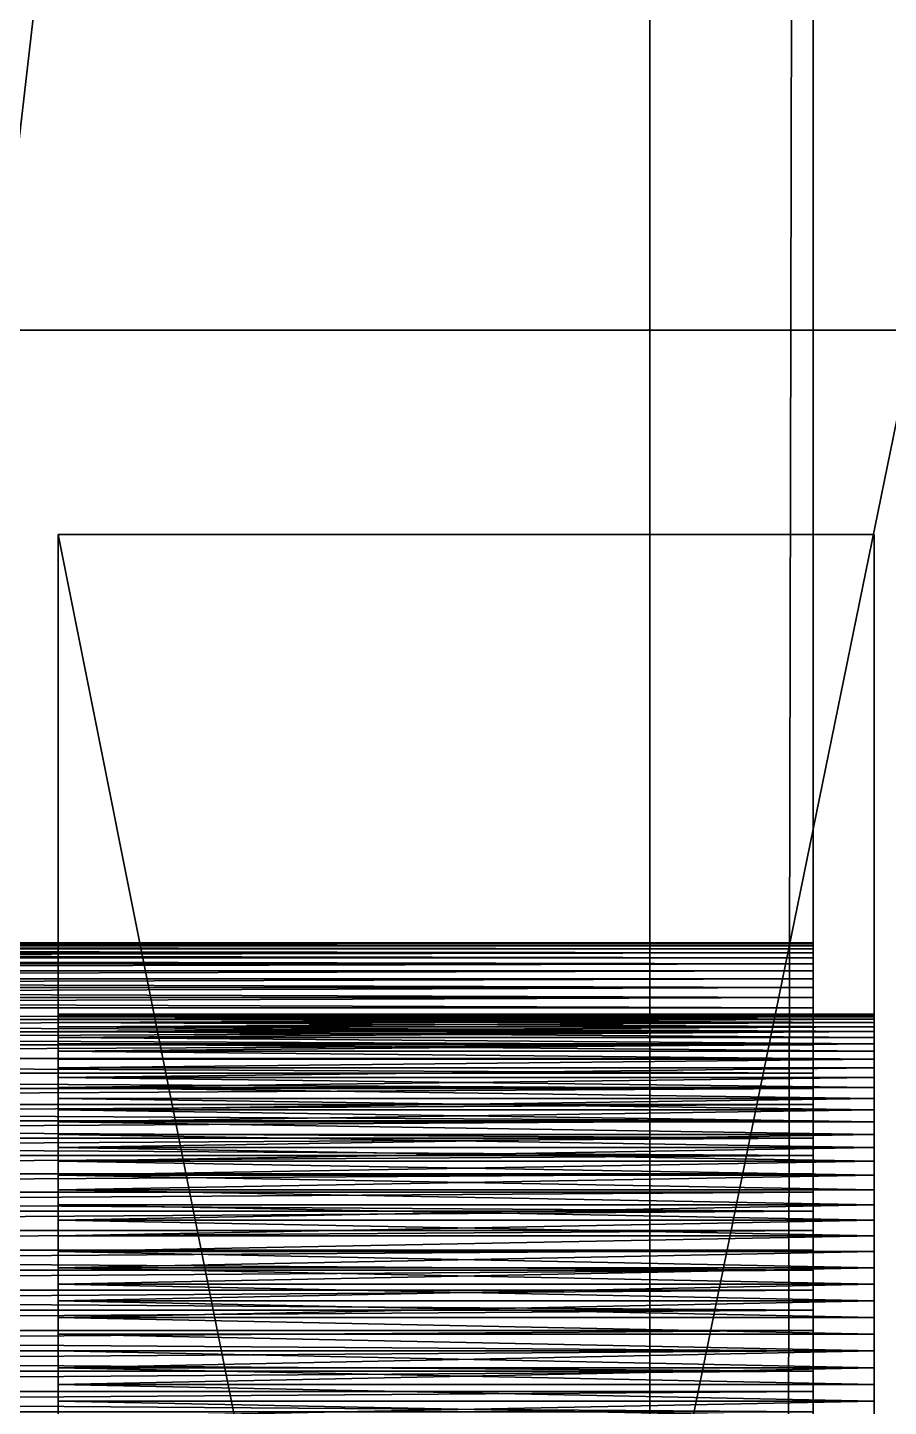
# Model space of a CAD drawing. Header units: millimetres. Extents: x 0 to 520, y -2 to 382.
# Drawn here: x 506.15 to 510.37, y 315.73 to 322.48 of the extents above; entities that cross this region are included whole.
import ezdxf

# ---------------------------------------------------------------- set-up
doc = ezdxf.new("R2010")
doc.units = ezdxf.units.MM

msp = doc.modelspace()

# ---------------------------------------------------------------- linework, layer by layer
at = {"layer": 'BRASS', "color": 52}
for points in [[(499.5, 359.5, 90), (520, 380, 90), (499.5, 20.5, 90)], [(499.5, 20.5, 90), (520, 380, 90), (520, 0, 90)], [(520, 380, 98), (510, 370, 98), (510, 10, 98)], [(520, 380, 98), (510, 10, 98), (520, 0, 98)], [(510, 370, 102.2), (509.2, 369.2, 102.2), (509.2, 10.8, 102.2)], [(510, 370, 102.2), (509.2, 10.8, 102.2), (510, 10, 102.2)], [(510, 10, 102.2), (510, 10, 98), (510, 370, 98)], [(510, 10, 102.2), (510, 370, 98), (510, 370, 102.2)], [(509.2, 369.2, 103), (10.8, 369.2, 103), (10.8, 10.8, 103)], [(509.2, 369.2, 103), (10.8, 10.8, 103), (509.2, 10.8, 103)], [(509.2, 10.8, 103), (509.2, 10.8, 102.2), (509.2, 369.2, 102.2)], [(509.2, 10.8, 103), (509.2, 369.2, 102.2), (509.2, 369.2, 103)], [(506.3, 320, 69), (506.3, 320, 85), (510.3, 320, 69)], [(510.3, 320, 69), (506.3, 320, 85), (510.3, 320, 85)], [(510.3, 300, 85), (510.3, 320, 85), (506.3, 320, 85)], [(506.3, 300, 85), (510.3, 300, 85), (506.3, 320, 85)], [(510.3, 320, 69), (510.3, 300, 69), (506.3, 320, 69)], [(510.3, 300, 69), (506.3, 300, 69), (506.3, 320, 69)], [(506.3, 320, 69), (506.3, 300, 69), (506.3, 304.3269, 70.3827)], [(506.3, 320, 69), (506.3, 304.3269, 70.3827), (506.3, 315.6731, 70.3827)], [(506.3, 320, 69), (506.3, 317.504, 71.3214), (506.3, 317.5359, 71.3972)], [(506.3, 320, 69), (506.3, 317.4683, 71.2473), (506.3, 317.504, 71.3214)], [(506.3, 320, 69), (506.3, 317.4289, 71.175), (506.3, 317.4683, 71.2473)], [(506.3, 320, 69), (506.3, 317.386, 71.1048), (506.3, 317.4289, 71.175)], [(506.3, 320, 69), (506.3, 317.3397, 71.0368), (506.3, 317.386, 71.1048)], [(506.3, 320, 69), (506.3, 317.29, 70.9712), (506.3, 317.3397, 71.0368)], [(506.3, 320, 69), (506.3, 317.2371, 70.9082), (506.3, 317.29, 70.9712)], [(506.3, 320, 69), (506.3, 317.1812, 70.8479), (506.3, 317.2371, 70.9082)], [(506.3, 320, 69), (506.3, 317.1223, 70.7905), (506.3, 317.1812, 70.8479)], [(506.3, 320, 69), (506.3, 317.0606, 70.736), (506.3, 317.1223, 70.7905)], [(506.3, 320, 69), (506.3, 316.9963, 70.6847), (506.3, 317.0606, 70.736)], [(506.3, 320, 69), (506.3, 316.9295, 70.6367), (506.3, 316.9963, 70.6847)], [(506.3, 320, 69), (506.3, 316.8604, 70.5921), (506.3, 316.9295, 70.6367)], [(506.3, 320, 69), (506.3, 316.7891, 70.5509), (506.3, 316.8604, 70.5921)], [(506.3, 320, 69), (506.3, 316.7159, 70.5134), (506.3, 316.7891, 70.5509)], [(506.3, 320, 69), (506.3, 316.6409, 70.4796), (506.3, 316.7159, 70.5134)], [(506.3, 320, 69), (506.3, 316.5643, 70.4495), (506.3, 316.6409, 70.4796)], [(506.3, 320, 69), (506.3, 316.4863, 70.4233), (506.3, 316.5643, 70.4495)], [(506.3, 320, 69), (506.3, 316.4071, 70.401), (506.3, 316.4863, 70.4233)], [(506.3, 320, 69), (506.3, 316.3269, 70.3827), (506.3, 316.4071, 70.401)], [(506.3, 320, 69), (506.3, 316.2459, 70.3684), (506.3, 316.3269, 70.3827)], [(506.3, 320, 69), (506.3, 316.1643, 70.3582), (506.3, 316.2459, 70.3684)], [(506.3, 320, 69), (506.3, 316.0822, 70.3521), (506.3, 316.1643, 70.3582)], [(506.3, 320, 69), (506.3, 316, 70.35), (506.3, 316.0822, 70.3521)], [(506.3, 320, 69), (506.3, 315.9178, 70.3521), (506.3, 316, 70.35)], [(506.3, 320, 69), (506.3, 315.8357, 70.3582), (506.3, 315.9178, 70.3521)], [(506.3, 320, 69), (506.3, 315.7541, 70.3684), (506.3, 315.8357, 70.3582)], [(506.3, 320, 69), (506.3, 315.6731, 70.3827), (506.3, 315.7541, 70.3684)], [(506.3, 317.5641, 71.4745), (506.3, 320, 69), (506.3, 317.5359, 71.3972)], [(506.3, 317.5883, 71.5531), (506.3, 320, 69), (506.3, 317.5641, 71.4745)], [(506.3, 317.6086, 71.6328), (506.3, 320, 69), (506.3, 317.5883, 71.5531)], [(506.3, 317.6249, 71.7135), (506.3, 320, 69), (506.3, 317.6086, 71.6328)], [(506.3, 317.6372, 71.7948), (506.3, 320, 69), (506.3, 317.6249, 71.7135)], [(506.3, 317.6454, 71.8767), (506.3, 320, 69), (506.3, 317.6372, 71.7948)], [(506.3, 317.6495, 71.9589), (506.3, 320, 69), (506.3, 317.6454, 71.8767)], [(506.3, 317.6495, 72.0411), (506.3, 320, 69), (506.3, 317.6495, 71.9589)], [(506.3, 317.6454, 72.1233), (506.3, 320, 69), (506.3, 317.6495, 72.0411)], [(506.3, 317.6372, 72.2052), (506.3, 320, 69), (506.3, 317.6454, 72.1233)], [(506.3, 317.6249, 72.2865), (506.3, 320, 69), (506.3, 317.6372, 72.2052)], [(506.3, 317.6086, 72.3672), (506.3, 320, 69), (506.3, 317.6249, 72.2865)], [(506.3, 317.5883, 72.4469), (506.3, 320, 69), (506.3, 317.6086, 72.3672)], [(506.3, 317.5641, 72.5255), (506.3, 320, 69), (506.3, 317.5883, 72.4469)], [(506.3, 317.5359, 72.6028), (506.3, 320, 69), (506.3, 317.5641, 72.5255)], [(506.3, 317.504, 72.6786), (506.3, 320, 69), (506.3, 317.5359, 72.6028)], [(506.3, 320, 85), (506.3, 304.8604, 73.4079), (506.3, 300, 85)], [(506.3, 320, 85), (506.3, 316.0822, 73.6479), (506.3, 316, 73.65)], [(506.3, 320, 85), (506.3, 316.1643, 73.6418), (506.3, 316.0822, 73.6479)], [(506.3, 320, 85), (506.3, 316.2459, 73.6316), (506.3, 316.1643, 73.6418)], [(506.3, 320, 85), (506.3, 316.3269, 73.6173), (506.3, 316.2459, 73.6316)], [(506.3, 320, 85), (506.3, 316.4071, 73.599), (506.3, 316.3269, 73.6173)], [(506.3, 320, 85), (506.3, 320, 69), (506.3, 317.504, 72.6786)], [(506.3, 320, 85), (506.3, 316.4863, 73.5767), (506.3, 316.4071, 73.599)], [(506.3, 320, 85), (506.3, 316.5643, 73.5505), (506.3, 316.4863, 73.5767)], [(506.3, 320, 85), (506.3, 316.6409, 73.5204), (506.3, 316.5643, 73.5505)], [(506.3, 320, 85), (506.3, 316.7159, 73.4866), (506.3, 316.6409, 73.5204)], [(506.3, 320, 85), (506.3, 316.7891, 73.4491), (506.3, 316.7159, 73.4866)], [(506.3, 320, 85), (506.3, 316.8604, 73.4079), (506.3, 316.7891, 73.4491)], [(506.3, 320, 85), (506.3, 316.9295, 73.3633), (506.3, 316.8604, 73.4079)], [(506.3, 320, 85), (506.3, 316.9963, 73.3153), (506.3, 316.9295, 73.3633)], [(506.3, 320, 85), (506.3, 317.0606, 73.264), (506.3, 316.9963, 73.3153)], [(506.3, 320, 85), (506.3, 315.2109, 73.4491), (506.3, 315.1396, 73.4079)], [(506.3, 320, 85), (506.3, 317.1223, 73.2095), (506.3, 317.0606, 73.264)], [(506.3, 320, 85), (506.3, 315.2841, 73.4866), (506.3, 315.2109, 73.4491)], [(506.3, 320, 85), (506.3, 317.1812, 73.1521), (506.3, 317.1223, 73.2095)], [(506.3, 320, 85), (506.3, 315.3591, 73.5204), (506.3, 315.2841, 73.4866)], [(506.3, 320, 85), (506.3, 317.2371, 73.0918), (506.3, 317.1812, 73.1521)], [(506.3, 320, 85), (506.3, 315.4357, 73.5505), (506.3, 315.3591, 73.5204)], [(506.3, 320, 85), (506.3, 317.29, 73.0288), (506.3, 317.2371, 73.0918)], [(506.3, 320, 85), (506.3, 315.5137, 73.5767), (506.3, 315.4357, 73.5505)], [(506.3, 320, 85), (506.3, 317.3397, 72.9632), (506.3, 317.29, 73.0288)], [(506.3, 320, 85), (506.3, 315.5929, 73.599), (506.3, 315.5137, 73.5767)], [(506.3, 320, 85), (506.3, 317.386, 72.8952), (506.3, 317.3397, 72.9632)], [(506.3, 320, 85), (506.3, 315.6731, 73.6173), (506.3, 315.5929, 73.599)], [(506.3, 320, 85), (506.3, 317.4289, 72.825), (506.3, 317.386, 72.8952)], [(506.3, 320, 85), (506.3, 315.7541, 73.6316), (506.3, 315.6731, 73.6173)], [(506.3, 320, 85), (506.3, 317.4683, 72.7527), (506.3, 317.4289, 72.825)], [(506.3, 320, 85), (506.3, 315.8357, 73.6418), (506.3, 315.7541, 73.6316)], [(506.3, 320, 85), (506.3, 317.504, 72.6786), (506.3, 317.4683, 72.7527)], [(506.3, 320, 85), (506.3, 315.1396, 73.4079), (506.3, 304.8604, 73.4079)], [(506.3, 320, 85), (506.3, 315.9178, 73.6479), (506.3, 315.8357, 73.6418)], [(506.3, 320, 85), (506.3, 316, 73.65), (506.3, 315.9178, 73.6479)], [(510.3, 300, 69), (510.3, 320, 69), (510.3, 304.3269, 70.3827)], [(510.3, 304.3269, 70.3827), (510.3, 320, 69), (510.3, 315.6731, 70.3827)], [(510.3, 317.504, 71.3214), (510.3, 320, 69), (510.3, 317.5359, 71.3972)], [(510.3, 317.4683, 71.2473), (510.3, 320, 69), (510.3, 317.504, 71.3214)], [(510.3, 317.4289, 71.175), (510.3, 320, 69), (510.3, 317.4683, 71.2473)], [(510.3, 317.386, 71.1048), (510.3, 320, 69), (510.3, 317.4289, 71.175)], [(510.3, 317.3397, 71.0368), (510.3, 320, 69), (510.3, 317.386, 71.1048)], [(510.3, 317.29, 70.9712), (510.3, 320, 69), (510.3, 317.3397, 71.0368)], [(510.3, 317.2371, 70.9082), (510.3, 320, 69), (510.3, 317.29, 70.9712)], [(510.3, 317.1812, 70.8479), (510.3, 320, 69), (510.3, 317.2371, 70.9082)], [(510.3, 317.1223, 70.7905), (510.3, 320, 69), (510.3, 317.1812, 70.8479)], [(510.3, 317.0606, 70.736), (510.3, 320, 69), (510.3, 317.1223, 70.7905)], [(510.3, 316.9963, 70.6847), (510.3, 320, 69), (510.3, 317.0606, 70.736)], [(510.3, 316.9295, 70.6367), (510.3, 320, 69), (510.3, 316.9963, 70.6847)], [(510.3, 316.8604, 70.5921), (510.3, 320, 69), (510.3, 316.9295, 70.6367)], [(510.3, 316.7891, 70.5509), (510.3, 320, 69), (510.3, 316.8604, 70.5921)], [(510.3, 316.7159, 70.5134), (510.3, 320, 69), (510.3, 316.7891, 70.5509)], [(510.3, 316.6409, 70.4796), (510.3, 320, 69), (510.3, 316.7159, 70.5134)], [(510.3, 316.5643, 70.4495), (510.3, 320, 69), (510.3, 316.6409, 70.4796)], [(510.3, 316.4863, 70.4233), (510.3, 320, 69), (510.3, 316.5643, 70.4495)], [(510.3, 316.4071, 70.401), (510.3, 320, 69), (510.3, 316.4863, 70.4233)], [(510.3, 316.3269, 70.3827), (510.3, 320, 69), (510.3, 316.4071, 70.401)], [(510.3, 316.2459, 70.3684), (510.3, 320, 69), (510.3, 316.3269, 70.3827)], [(510.3, 316.1643, 70.3582), (510.3, 320, 69), (510.3, 316.2459, 70.3684)], [(510.3, 316.0822, 70.3521), (510.3, 320, 69), (510.3, 316.1643, 70.3582)], [(510.3, 316, 70.35), (510.3, 320, 69), (510.3, 316.0822, 70.3521)], [(510.3, 315.9178, 70.3521), (510.3, 320, 69), (510.3, 316, 70.35)], [(510.3, 315.8357, 70.3582), (510.3, 320, 69), (510.3, 315.9178, 70.3521)], [(510.3, 315.7541, 70.3684), (510.3, 320, 69), (510.3, 315.8357, 70.3582)], [(510.3, 315.6731, 70.3827), (510.3, 320, 69), (510.3, 315.7541, 70.3684)], [(510.3, 320, 69), (510.3, 317.5641, 71.4745), (510.3, 317.5359, 71.3972)], [(510.3, 320, 69), (510.3, 317.5883, 71.5531), (510.3, 317.5641, 71.4745)], [(510.3, 320, 69), (510.3, 317.6086, 71.6328), (510.3, 317.5883, 71.5531)], [(510.3, 320, 69), (510.3, 317.6249, 71.7135), (510.3, 317.6086, 71.6328)], [(510.3, 320, 69), (510.3, 317.6372, 71.7948), (510.3, 317.6249, 71.7135)], [(510.3, 320, 69), (510.3, 317.6454, 71.8767), (510.3, 317.6372, 71.7948)], [(510.3, 320, 69), (510.3, 317.6495, 71.9589), (510.3, 317.6454, 71.8767)], [(510.3, 320, 69), (510.3, 317.6495, 72.0411), (510.3, 317.6495, 71.9589)], [(510.3, 320, 69), (510.3, 317.6454, 72.1233), (510.3, 317.6495, 72.0411)], [(510.3, 320, 69), (510.3, 317.6372, 72.2052), (510.3, 317.6454, 72.1233)], [(510.3, 320, 69), (510.3, 317.6249, 72.2865), (510.3, 317.6372, 72.2052)], [(510.3, 320, 69), (510.3, 317.6086, 72.3672), (510.3, 317.6249, 72.2865)], [(510.3, 320, 69), (510.3, 317.5883, 72.4469), (510.3, 317.6086, 72.3672)], [(510.3, 320, 69), (510.3, 317.5641, 72.5255), (510.3, 317.5883, 72.4469)], [(510.3, 320, 69), (510.3, 317.5359, 72.6028), (510.3, 317.5641, 72.5255)], [(510.3, 320, 69), (510.3, 317.504, 72.6786), (510.3, 317.5359, 72.6028)], [(510.3, 304.8604, 73.4079), (510.3, 320, 85), (510.3, 300, 85)], [(510.3, 316.0822, 73.6479), (510.3, 320, 85), (510.3, 316, 73.65)], [(510.3, 316.1643, 73.6418), (510.3, 320, 85), (510.3, 316.0822, 73.6479)], [(510.3, 316.2459, 73.6316), (510.3, 320, 85), (510.3, 316.1643, 73.6418)], [(510.3, 316.3269, 73.6173), (510.3, 320, 85), (510.3, 316.2459, 73.6316)], [(510.3, 316.4071, 73.599), (510.3, 320, 85), (510.3, 316.3269, 73.6173)], [(510.3, 320, 69), (510.3, 320, 85), (510.3, 317.504, 72.6786)], [(510.3, 316.4863, 73.5767), (510.3, 320, 85), (510.3, 316.4071, 73.599)], [(510.3, 316.5643, 73.5505), (510.3, 320, 85), (510.3, 316.4863, 73.5767)], [(510.3, 316.6409, 73.5204), (510.3, 320, 85), (510.3, 316.5643, 73.5505)], [(510.3, 316.7159, 73.4866), (510.3, 320, 85), (510.3, 316.6409, 73.5204)], [(510.3, 316.7891, 73.4491), (510.3, 320, 85), (510.3, 316.7159, 73.4866)], [(510.3, 316.8604, 73.4079), (510.3, 320, 85), (510.3, 316.7891, 73.4491)], [(510.3, 316.9295, 73.3633), (510.3, 320, 85), (510.3, 316.8604, 73.4079)], [(510.3, 316.9963, 73.3153), (510.3, 320, 85), (510.3, 316.9295, 73.3633)], [(510.3, 317.0606, 73.264), (510.3, 320, 85), (510.3, 316.9963, 73.3153)], [(510.3, 315.2109, 73.4491), (510.3, 320, 85), (510.3, 315.1396, 73.4079)], [(510.3, 317.1223, 73.2095), (510.3, 320, 85), (510.3, 317.0606, 73.264)], [(510.3, 315.2841, 73.4866), (510.3, 320, 85), (510.3, 315.2109, 73.4491)], [(510.3, 317.1812, 73.1521), (510.3, 320, 85), (510.3, 317.1223, 73.2095)], [(510.3, 315.3591, 73.5204), (510.3, 320, 85), (510.3, 315.2841, 73.4866)], [(510.3, 317.2371, 73.0918), (510.3, 320, 85), (510.3, 317.1812, 73.1521)], [(510.3, 315.4357, 73.5505), (510.3, 320, 85), (510.3, 315.3591, 73.5204)], [(510.3, 317.29, 73.0288), (510.3, 320, 85), (510.3, 317.2371, 73.0918)], [(510.3, 315.5137, 73.5767), (510.3, 320, 85), (510.3, 315.4357, 73.5505)], [(510.3, 317.3397, 72.9632), (510.3, 320, 85), (510.3, 317.29, 73.0288)], [(510.3, 315.5929, 73.599), (510.3, 320, 85), (510.3, 315.5137, 73.5767)], [(510.3, 317.386, 72.8952), (510.3, 320, 85), (510.3, 317.3397, 72.9632)], [(510.3, 315.6731, 73.6173), (510.3, 320, 85), (510.3, 315.5929, 73.599)], [(510.3, 317.4289, 72.825), (510.3, 320, 85), (510.3, 317.386, 72.8952)], [(510.3, 315.7541, 73.6316), (510.3, 320, 85), (510.3, 315.6731, 73.6173)], [(510.3, 317.4683, 72.7527), (510.3, 320, 85), (510.3, 317.4289, 72.825)], [(510.3, 315.8357, 73.6418), (510.3, 320, 85), (510.3, 315.7541, 73.6316)], [(510.3, 317.504, 72.6786), (510.3, 320, 85), (510.3, 317.4683, 72.7527)], [(510.3, 315.1396, 73.4079), (510.3, 320, 85), (510.3, 304.8604, 73.4079)], [(510.3, 315.9178, 73.6479), (510.3, 320, 85), (510.3, 315.8357, 73.6418)], [(510.3, 316, 73.65), (510.3, 320, 85), (510.3, 315.9178, 73.6479)], [(510.3, 317.6454, 72.1233), (506.3, 317.6495, 72.0411), (510.3, 317.6495, 72.0411)], [(506.3, 317.6454, 72.1233), (506.3, 317.6495, 72.0411), (510.3, 317.6454, 72.1233)], [(510.3, 317.6495, 72.0411), (506.3, 317.6495, 71.9589), (510.3, 317.6495, 71.9589)], [(510.3, 317.6495, 71.9589), (506.3, 317.6495, 71.9589), (510.3, 317.6454, 71.8767)], [(506.3, 317.6495, 72.0411), (506.3, 317.6495, 71.9589), (510.3, 317.6495, 72.0411)], [(506.3, 317.6495, 71.9589), (506.3, 317.6454, 71.8767), (510.3, 317.6454, 71.8767)], [(510.3, 317.6372, 72.2052), (506.3, 317.6454, 72.1233), (510.3, 317.6454, 72.1233)], [(506.3, 317.6372, 72.2052), (506.3, 317.6454, 72.1233), (510.3, 317.6372, 72.2052)], [(510.3, 317.6454, 71.8767), (506.3, 317.6372, 71.7948), (510.3, 317.6372, 71.7948)], [(506.3, 317.6454, 71.8767), (506.3, 317.6372, 71.7948), (510.3, 317.6454, 71.8767)], [(510.3, 317.6249, 72.2865), (506.3, 317.6372, 72.2052), (510.3, 317.6372, 72.2052)], [(506.3, 317.6249, 72.2865), (506.3, 317.6372, 72.2052), (510.3, 317.6249, 72.2865)], [(510.3, 317.6372, 71.7948), (506.3, 317.6249, 71.7135), (510.3, 317.6249, 71.7135)], [(506.3, 317.6372, 71.7948), (506.3, 317.6249, 71.7135), (510.3, 317.6372, 71.7948)], [(510.3, 317.6086, 72.3672), (506.3, 317.6249, 72.2865), (510.3, 317.6249, 72.2865)], [(506.3, 317.6086, 72.3672), (506.3, 317.6249, 72.2865), (510.3, 317.6086, 72.3672)], [(510.3, 317.6249, 71.7135), (506.3, 317.6086, 71.6328), (510.3, 317.6086, 71.6328)], [(506.3, 317.6249, 71.7135), (506.3, 317.6086, 71.6328), (510.3, 317.6249, 71.7135)], [(510.3, 317.5883, 72.4469), (506.3, 317.6086, 72.3672), (510.3, 317.6086, 72.3672)], [(506.3, 317.5883, 72.4469), (506.3, 317.6086, 72.3672), (510.3, 317.5883, 72.4469)], [(506.3, 317.6086, 71.6328), (506.3, 317.5883, 71.5531), (510.3, 317.6086, 71.6328)], [(510.3, 317.6086, 71.6328), (506.3, 317.5883, 71.5531), (510.3, 317.5883, 71.5531)], [(510.3, 317.5641, 72.5255), (506.3, 317.5883, 72.4469), (510.3, 317.5883, 72.4469)], [(506.3, 317.5641, 72.5255), (506.3, 317.5883, 72.4469), (510.3, 317.5641, 72.5255)], [(506.3, 317.5883, 71.5531), (506.3, 317.5641, 71.4745), (510.3, 317.5883, 71.5531)], [(510.3, 317.5883, 71.5531), (506.3, 317.5641, 71.4745), (510.3, 317.5641, 71.4745)], [(510.3, 317.5359, 72.6028), (506.3, 317.5641, 72.5255), (510.3, 317.5641, 72.5255)], [(506.3, 317.5359, 72.6028), (506.3, 317.5641, 72.5255), (510.3, 317.5359, 72.6028)], [(506.3, 317.5641, 71.4745), (506.3, 317.5359, 71.3972), (510.3, 317.5641, 71.4745)], [(510.3, 317.5641, 71.4745), (506.3, 317.5359, 71.3972), (510.3, 317.5359, 71.3972)], [(510.3, 317.504, 72.6786), (506.3, 317.5359, 72.6028), (510.3, 317.5359, 72.6028)], [(506.3, 317.504, 72.6786), (506.3, 317.5359, 72.6028), (510.3, 317.504, 72.6786)], [(510.3, 317.5359, 71.3972), (506.3, 317.5359, 71.3972), (510.3, 317.504, 71.3214)], [(506.3, 317.5359, 71.3972), (506.3, 317.504, 71.3214), (510.3, 317.504, 71.3214)], [(510.3, 317.4683, 72.7527), (506.3, 317.504, 72.6786), (510.3, 317.504, 72.6786)], [(506.3, 317.4683, 72.7527), (506.3, 317.504, 72.6786), (510.3, 317.4683, 72.7527)], [(506.3, 317.504, 71.3214), (506.3, 317.4683, 71.2473), (510.3, 317.504, 71.3214)], [(510.3, 317.504, 71.3214), (506.3, 317.4683, 71.2473), (510.3, 317.4683, 71.2473)], [(506.3, 317.4289, 72.825), (506.3, 317.4683, 72.7527), (510.3, 317.4289, 72.825)], [(510.3, 317.4289, 72.825), (506.3, 317.4683, 72.7527), (510.3, 317.4683, 72.7527)], [(510.3, 317.4683, 71.2473), (506.3, 317.4683, 71.2473), (510.3, 317.4289, 71.175)], [(506.3, 317.4683, 71.2473), (506.3, 317.4289, 71.175), (510.3, 317.4289, 71.175)], [(510.3, 317.386, 72.8952), (506.3, 317.386, 72.8952), (510.3, 317.4289, 72.825)], [(506.3, 317.386, 72.8952), (506.3, 317.4289, 72.825), (510.3, 317.4289, 72.825)], [(506.3, 317.4289, 71.175), (506.3, 317.386, 71.1048), (510.3, 317.4289, 71.175)], [(510.3, 317.4289, 71.175), (506.3, 317.386, 71.1048), (510.3, 317.386, 71.1048)], [(510.3, 317.3397, 72.9632), (506.3, 317.3397, 72.9632), (510.3, 317.386, 72.8952)], [(506.3, 317.3397, 72.9632), (506.3, 317.386, 72.8952), (510.3, 317.386, 72.8952)], [(506.3, 317.386, 71.1048), (506.3, 317.3397, 71.0368), (510.3, 317.386, 71.1048)], [(510.3, 317.386, 71.1048), (506.3, 317.3397, 71.0368), (510.3, 317.3397, 71.0368)], [(506.3, 317.29, 73.0288), (506.3, 317.3397, 72.9632), (510.3, 317.29, 73.0288)], [(510.3, 317.29, 73.0288), (506.3, 317.3397, 72.9632), (510.3, 317.3397, 72.9632)], [(506.3, 317.3397, 71.0368), (506.3, 317.29, 70.9712), (510.3, 317.3397, 71.0368)], [(510.3, 317.3397, 71.0368), (506.3, 317.29, 70.9712), (510.3, 317.29, 70.9712)], [(506.3, 317.2371, 73.0918), (506.3, 317.29, 73.0288), (510.3, 317.2371, 73.0918)], [(510.3, 317.2371, 73.0918), (506.3, 317.29, 73.0288), (510.3, 317.29, 73.0288)], [(510.3, 317.29, 70.9712), (506.3, 317.29, 70.9712), (510.3, 317.2371, 70.9082)], [(506.3, 317.29, 70.9712), (506.3, 317.2371, 70.9082), (510.3, 317.2371, 70.9082)], [(506.3, 317.1812, 73.1521), (506.3, 317.2371, 73.0918), (510.3, 317.1812, 73.1521)], [(510.3, 317.1812, 73.1521), (506.3, 317.2371, 73.0918), (510.3, 317.2371, 73.0918)], [(506.3, 317.2371, 70.9082), (506.3, 317.1812, 70.8479), (510.3, 317.2371, 70.9082)], [(510.3, 317.2371, 70.9082), (506.3, 317.1812, 70.8479), (510.3, 317.1812, 70.8479)], [(506.3, 317.1223, 73.2095), (506.3, 317.1812, 73.1521), (510.3, 317.1223, 73.2095)], [(510.3, 317.1223, 73.2095), (506.3, 317.1812, 73.1521), (510.3, 317.1812, 73.1521)], [(506.3, 317.1812, 70.8479), (506.3, 317.1223, 70.7905), (510.3, 317.1812, 70.8479)], [(510.3, 317.1812, 70.8479), (506.3, 317.1223, 70.7905), (510.3, 317.1223, 70.7905)], [(506.3, 317.0606, 73.264), (506.3, 317.1223, 73.2095), (510.3, 317.0606, 73.264)], [(510.3, 317.0606, 73.264), (506.3, 317.1223, 73.2095), (510.3, 317.1223, 73.2095)], [(510.3, 317.1223, 70.7905), (506.3, 317.1223, 70.7905), (510.3, 317.0606, 70.736)], [(506.3, 317.1223, 70.7905), (506.3, 317.0606, 70.736), (510.3, 317.0606, 70.736)], [(506.3, 316.9963, 73.3153), (506.3, 317.0606, 73.264), (510.3, 316.9963, 73.3153)], [(510.3, 316.9963, 73.3153), (506.3, 317.0606, 73.264), (510.3, 317.0606, 73.264)], [(506.3, 317.0606, 70.736), (506.3, 316.9963, 70.6847), (510.3, 317.0606, 70.736)], [(510.3, 317.0606, 70.736), (506.3, 316.9963, 70.6847), (510.3, 316.9963, 70.6847)], [(506.3, 316.9295, 73.3633), (506.3, 316.9963, 73.3153), (510.3, 316.9295, 73.3633)], [(510.3, 316.9295, 73.3633), (506.3, 316.9963, 73.3153), (510.3, 316.9963, 73.3153)], [(506.3, 316.9963, 70.6847), (506.3, 316.9295, 70.6367), (510.3, 316.9963, 70.6847)], [(510.3, 316.9963, 70.6847), (506.3, 316.9295, 70.6367), (510.3, 316.9295, 70.6367)], [(506.3, 316.8604, 73.4079), (506.3, 316.9295, 73.3633), (510.3, 316.8604, 73.4079)], [(510.3, 316.8604, 73.4079), (506.3, 316.9295, 73.3633), (510.3, 316.9295, 73.3633)], [(506.3, 316.9295, 70.6367), (506.3, 316.8604, 70.5921), (510.3, 316.9295, 70.6367)], [(510.3, 316.9295, 70.6367), (506.3, 316.8604, 70.5921), (510.3, 316.8604, 70.5921)], [(506.3, 316.7891, 73.4491), (506.3, 316.8604, 73.4079), (510.3, 316.7891, 73.4491)], [(510.3, 316.7891, 73.4491), (506.3, 316.8604, 73.4079), (510.3, 316.8604, 73.4079)], [(506.3, 316.8604, 70.5921), (506.3, 316.7891, 70.5509), (510.3, 316.8604, 70.5921)], [(510.3, 316.8604, 70.5921), (506.3, 316.7891, 70.5509), (510.3, 316.7891, 70.5509)], [(510.3, 316.7159, 73.4866), (506.3, 316.7891, 73.4491), (510.3, 316.7891, 73.4491)], [(506.3, 316.7159, 73.4866), (506.3, 316.7891, 73.4491), (510.3, 316.7159, 73.4866)], [(510.3, 316.7891, 70.5509), (506.3, 316.7891, 70.5509), (510.3, 316.7159, 70.5134)], [(506.3, 316.7891, 70.5509), (506.3, 316.7159, 70.5134), (510.3, 316.7159, 70.5134)], [(510.3, 316.6409, 73.5204), (506.3, 316.7159, 73.4866), (510.3, 316.7159, 73.4866)], [(506.3, 316.6409, 73.5204), (506.3, 316.7159, 73.4866), (510.3, 316.6409, 73.5204)], [(506.3, 316.7159, 70.5134), (506.3, 316.6409, 70.4796), (510.3, 316.7159, 70.5134)], [(510.3, 316.7159, 70.5134), (506.3, 316.6409, 70.4796), (510.3, 316.6409, 70.4796)], [(510.3, 316.5643, 73.5505), (506.3, 316.6409, 73.5204), (510.3, 316.6409, 73.5204)], [(506.3, 316.5643, 73.5505), (506.3, 316.6409, 73.5204), (510.3, 316.5643, 73.5505)], [(506.3, 316.6409, 70.4796), (506.3, 316.5643, 70.4495), (510.3, 316.6409, 70.4796)], [(510.3, 316.6409, 70.4796), (506.3, 316.5643, 70.4495), (510.3, 316.5643, 70.4495)], [(510.3, 316.4863, 73.5767), (506.3, 316.4863, 73.5767), (510.3, 316.5643, 73.5505)], [(506.3, 316.4863, 73.5767), (506.3, 316.5643, 73.5505), (510.3, 316.5643, 73.5505)], [(506.3, 316.5643, 70.4495), (506.3, 316.4863, 70.4233), (510.3, 316.5643, 70.4495)], [(510.3, 316.5643, 70.4495), (506.3, 316.4863, 70.4233), (510.3, 316.4863, 70.4233)], [(510.3, 316.4071, 73.599), (506.3, 316.4863, 73.5767), (510.3, 316.4863, 73.5767)], [(506.3, 316.4071, 73.599), (506.3, 316.4863, 73.5767), (510.3, 316.4071, 73.599)], [(510.3, 316.4863, 70.4233), (506.3, 316.4071, 70.401), (510.3, 316.4071, 70.401)], [(506.3, 316.4863, 70.4233), (506.3, 316.4071, 70.401), (510.3, 316.4863, 70.4233)], [(510.3, 316.3269, 73.6173), (506.3, 316.4071, 73.599), (510.3, 316.4071, 73.599)], [(506.3, 316.3269, 73.6173), (506.3, 316.4071, 73.599), (510.3, 316.3269, 73.6173)], [(510.3, 316.4071, 70.401), (506.3, 316.3269, 70.3827), (510.3, 316.3269, 70.3827)], [(506.3, 316.4071, 70.401), (506.3, 316.3269, 70.3827), (510.3, 316.4071, 70.401)], [(510.3, 316.2459, 73.6316), (506.3, 316.3269, 73.6173), (510.3, 316.3269, 73.6173)], [(506.3, 316.2459, 73.6316), (506.3, 316.3269, 73.6173), (510.3, 316.2459, 73.6316)], [(510.3, 316.3269, 70.3827), (506.3, 316.2459, 70.3684), (510.3, 316.2459, 70.3684)], [(506.3, 316.3269, 70.3827), (506.3, 316.2459, 70.3684), (510.3, 316.3269, 70.3827)], [(510.3, 316.1643, 73.6418), (506.3, 316.2459, 73.6316), (510.3, 316.2459, 73.6316)], [(506.3, 316.1643, 73.6418), (506.3, 316.2459, 73.6316), (510.3, 316.1643, 73.6418)], [(510.3, 316.2459, 70.3684), (506.3, 316.1643, 70.3582), (510.3, 316.1643, 70.3582)], [(506.3, 316.2459, 70.3684), (506.3, 316.1643, 70.3582), (510.3, 316.2459, 70.3684)], [(510.3, 316.0822, 73.6479), (506.3, 316.1643, 73.6418), (510.3, 316.1643, 73.6418)], [(506.3, 316.0822, 73.6479), (506.3, 316.1643, 73.6418), (510.3, 316.0822, 73.6479)], [(510.3, 316.1643, 70.3582), (506.3, 316.1643, 70.3582), (510.3, 316.0822, 70.3521)], [(506.3, 316.1643, 70.3582), (506.3, 316.0822, 70.3521), (510.3, 316.0822, 70.3521)], [(506.3, 316, 73.65), (506.3, 316.0822, 73.6479), (510.3, 316, 73.65)], [(510.3, 316, 73.65), (506.3, 316.0822, 73.6479), (510.3, 316.0822, 73.6479)], [(510.3, 316.0822, 70.3521), (506.3, 316.0822, 70.3521), (510.3, 316, 70.35)], [(506.3, 316.0822, 70.3521), (506.3, 316, 70.35), (510.3, 316, 70.35)], [(506.3, 316, 70.35), (506.3, 315.9178, 70.3521), (510.3, 316, 70.35)], [(510.3, 316, 70.35), (506.3, 315.9178, 70.3521), (510.3, 315.9178, 70.3521)], [(510.3, 315.9178, 73.6479), (506.3, 316, 73.65), (510.3, 316, 73.65)], [(506.3, 315.9178, 73.6479), (506.3, 316, 73.65), (510.3, 315.9178, 73.6479)], [(506.3, 315.9178, 70.3521), (506.3, 315.8357, 70.3582), (510.3, 315.9178, 70.3521)], [(510.3, 315.9178, 70.3521), (506.3, 315.8357, 70.3582), (510.3, 315.8357, 70.3582)], [(506.3, 315.8357, 73.6418), (506.3, 315.9178, 73.6479), (510.3, 315.8357, 73.6418)], [(510.3, 315.8357, 73.6418), (506.3, 315.9178, 73.6479), (510.3, 315.9178, 73.6479)], [(510.3, 315.8357, 70.3582), (506.3, 315.8357, 70.3582), (510.3, 315.7541, 70.3684)], [(506.3, 315.8357, 70.3582), (506.3, 315.7541, 70.3684), (510.3, 315.7541, 70.3684)], [(510.3, 315.7541, 73.6316), (506.3, 315.8357, 73.6418), (510.3, 315.8357, 73.6418)], [(506.3, 315.7541, 73.6316), (506.3, 315.8357, 73.6418), (510.3, 315.7541, 73.6316)], [(506.3, 315.7541, 70.3684), (506.3, 315.6731, 70.3827), (510.3, 315.7541, 70.3684)], [(510.3, 315.7541, 70.3684), (506.3, 315.6731, 70.3827), (510.3, 315.6731, 70.3827)], [(506.3, 315.6731, 73.6173), (506.3, 315.7541, 73.6316), (510.3, 315.6731, 73.6173)], [(510.3, 315.6731, 73.6173), (506.3, 315.7541, 73.6316), (510.3, 315.7541, 73.6316)]]:
    msp.add_3dface(points, dxfattribs=at)
at = {"layer": 'STEEL', "color": 8}
for points in [[(496, 317.9994, 72.0499), (510, 317.9944, 72.1495), (510, 317.9994, 72.0499)], [(496, 317.9994, 72.0499), (496, 317.9944, 72.1495), (510, 317.9944, 72.1495)], [(496, 317.9994, 71.9501), (510, 317.9994, 72.0499), (510, 317.9994, 71.9501)], [(496, 317.9994, 71.9501), (510, 317.9994, 71.9501), (510, 317.9944, 71.8505)], [(496, 317.9994, 71.9501), (496, 317.9994, 72.0499), (510, 317.9994, 72.0499)], [(496, 317.9944, 71.8505), (496, 317.9994, 71.9501), (510, 317.9944, 71.8505)], [(496, 317.9845, 72.2487), (510, 317.9845, 72.2487), (510, 317.9944, 72.1495)], [(496, 317.9944, 72.1495), (496, 317.9845, 72.2487), (510, 317.9944, 72.1495)], [(496, 317.9944, 71.8505), (510, 317.9944, 71.8505), (510, 317.9845, 71.7513)], [(496, 317.9845, 71.7513), (496, 317.9944, 71.8505), (510, 317.9845, 71.7513)], [(496, 317.9845, 72.2487), (510, 317.9696, 72.3473), (510, 317.9845, 72.2487)], [(496, 317.9845, 72.2487), (496, 317.9696, 72.3473), (510, 317.9696, 72.3473)], [(496, 317.9845, 71.7513), (510, 317.9845, 71.7513), (510, 317.9696, 71.6527)], [(496, 317.9696, 71.6527), (496, 317.9845, 71.7513), (510, 317.9696, 71.6527)], [(496, 317.9696, 72.3473), (510, 317.9499, 72.445), (510, 317.9696, 72.3473)], [(496, 317.9696, 72.3473), (496, 317.9499, 72.445), (510, 317.9499, 72.445)], [(496, 317.9696, 71.6527), (510, 317.9696, 71.6527), (510, 317.9499, 71.555)], [(496, 317.9499, 71.555), (496, 317.9696, 71.6527), (510, 317.9499, 71.555)], [(510, 317.9944, 71.8505), (510, 317.9994, 71.9501), (510, 317.9845, 71.7513)], [(510, 317.9845, 71.7513), (510, 317.9994, 72.0499), (510, 317.9696, 71.6527)], [(510, 317.9994, 71.9501), (510, 317.9994, 72.0499), (510, 317.9845, 71.7513)], [(510, 317.9944, 72.1495), (510, 317.9845, 72.2487), (510, 317.9994, 72.0499)], [(510, 317.9994, 72.0499), (510, 317.9252, 72.5417), (510, 317.9696, 71.6527)], [(510, 317.9845, 72.2487), (510, 317.9252, 72.5417), (510, 317.9994, 72.0499)], [(510, 317.9696, 72.3473), (510, 317.9252, 72.5417), (510, 317.9845, 72.2487)], [(510, 317.9499, 71.555), (510, 317.9696, 71.6527), (510, 317.9252, 71.4583)], [(510, 317.9499, 72.445), (510, 317.9252, 72.5417), (510, 317.9696, 72.3473)], [(510, 317.9696, 71.6527), (510, 317.9252, 72.5417), (510, 317.9252, 71.4583)], [(496, 317.9499, 72.445), (510, 317.9252, 72.5417), (510, 317.9499, 72.445)], [(496, 317.9499, 72.445), (496, 317.9252, 72.5417), (510, 317.9252, 72.5417)], [(496, 317.9252, 71.4583), (496, 317.9499, 71.555), (510, 317.9499, 71.555)], [(496, 317.9252, 71.4583), (510, 317.9499, 71.555), (510, 317.9252, 71.4583)], [(496, 317.9252, 72.5417), (510, 317.8959, 72.637), (510, 317.9252, 72.5417)], [(496, 317.9252, 72.5417), (496, 317.8959, 72.637), (510, 317.8959, 72.637)], [(496, 317.9252, 71.4583), (510, 317.9252, 71.4583), (510, 317.8959, 71.363)], [(496, 317.8959, 71.363), (496, 317.9252, 71.4583), (510, 317.8959, 71.363)], [(496, 317.8617, 72.7307), (510, 317.8617, 72.7307), (510, 317.8959, 72.637)], [(496, 317.8959, 72.637), (496, 317.8617, 72.7307), (510, 317.8959, 72.637)], [(496, 317.8617, 71.2693), (496, 317.8959, 71.363), (510, 317.8959, 71.363)], [(496, 317.8617, 71.2693), (510, 317.8959, 71.363), (510, 317.8617, 71.2693)], [(510, 317.8959, 71.363), (510, 317.9252, 71.4583), (510, 317.7797, 71.0876)], [(510, 317.7797, 71.0876), (510, 317.9252, 72.5417), (510, 317.7321, 71)], [(510, 317.7321, 71), (510, 317.9252, 72.5417), (510, 317.6239, 70.8325)], [(510, 317.9252, 71.4583), (510, 317.9252, 72.5417), (510, 317.7797, 71.0876)], [(510, 317.8959, 72.637), (510, 317.7797, 72.9124), (510, 317.9252, 72.5417)], [(510, 317.9252, 72.5417), (510, 317.4317, 73.3965), (510, 317.6239, 70.8325)], [(510, 317.7797, 72.9124), (510, 317.4317, 73.3965), (510, 317.9252, 72.5417)], [(510, 317.8617, 71.2693), (510, 317.8959, 71.363), (510, 317.7797, 71.0876)], [(510, 317.8617, 72.7307), (510, 317.823, 72.8226), (510, 317.8959, 72.637)], [(510, 317.823, 72.8226), (510, 317.7797, 72.9124), (510, 317.8959, 72.637)], [(496, 317.823, 72.8226), (510, 317.823, 72.8226), (510, 317.8617, 72.7307)], [(496, 317.8617, 72.7307), (496, 317.823, 72.8226), (510, 317.8617, 72.7307)], [(496, 317.823, 71.1774), (496, 317.8617, 71.2693), (510, 317.8617, 71.2693)], [(496, 317.823, 71.1774), (510, 317.8617, 71.2693), (510, 317.823, 71.1774)], [(496, 317.823, 72.8226), (510, 317.7797, 72.9124), (510, 317.823, 72.8226)], [(496, 317.823, 72.8226), (496, 317.7797, 72.9124), (510, 317.7797, 72.9124)], [(496, 317.7797, 71.0876), (496, 317.823, 71.1774), (510, 317.823, 71.1774)], [(496, 317.7797, 71.0876), (510, 317.823, 71.1774), (510, 317.7797, 71.0876)], [(510, 317.823, 71.1774), (510, 317.8617, 71.2693), (510, 317.7797, 71.0876)], [(496, 317.7797, 72.9124), (496, 317.7321, 73), (510, 317.7321, 73)], [(496, 317.7797, 72.9124), (510, 317.7321, 73), (510, 317.7797, 72.9124)], [(496, 317.7321, 71), (496, 317.7797, 71.0876), (510, 317.7797, 71.0876)], [(496, 317.7321, 71), (510, 317.7797, 71.0876), (510, 317.7321, 71)], [(510, 317.7321, 73), (510, 317.6801, 73.0851), (510, 317.7797, 72.9124)], [(510, 317.6801, 73.0851), (510, 317.5637, 73.247), (510, 317.7797, 72.9124)], [(510, 317.5637, 73.247), (510, 317.4996, 73.3234), (510, 317.7797, 72.9124)], [(510, 317.4996, 73.3234), (510, 317.4317, 73.3965), (510, 317.7797, 72.9124)], [(496, 317.7321, 73), (496, 317.6801, 73.0851), (510, 317.6801, 73.0851)], [(496, 317.7321, 73), (510, 317.6801, 73.0851), (510, 317.7321, 73)], [(496, 317.6801, 70.9149), (496, 317.7321, 71), (510, 317.7321, 71)], [(496, 317.6801, 70.9149), (510, 317.7321, 71), (510, 317.6801, 70.9149)], [(510, 317.6801, 70.9149), (510, 317.7321, 71), (510, 317.6239, 70.8325)], [(496, 317.6801, 73.0851), (496, 317.6239, 73.1675), (510, 317.6239, 73.1675)], [(496, 317.6801, 73.0851), (510, 317.6239, 73.1675), (510, 317.6801, 73.0851)], [(496, 317.6801, 70.9149), (510, 317.6801, 70.9149), (510, 317.6239, 70.8325)], [(496, 317.6239, 70.8325), (496, 317.6801, 70.9149), (510, 317.6239, 70.8325)], [(496, 317.6239, 73.1675), (496, 317.5637, 73.247), (510, 317.5637, 73.247)], [(496, 317.6239, 73.1675), (510, 317.5637, 73.247), (510, 317.6239, 73.1675)], [(496, 317.5637, 70.753), (496, 317.6239, 70.8325), (510, 317.6239, 70.8325)], [(496, 317.5637, 70.753), (510, 317.6239, 70.8325), (510, 317.5637, 70.753)], [(510, 317.6239, 73.1675), (510, 317.5637, 73.247), (510, 317.6801, 73.0851)], [(510, 317.5637, 70.753), (510, 317.6239, 70.8325), (510, 317.4996, 70.6766)], [(510, 317.6239, 70.8325), (510, 317.4317, 73.3965), (510, 317.4996, 70.6766)], [(496, 317.5637, 73.247), (496, 317.4996, 73.3234), (510, 317.4996, 73.3234)], [(496, 317.5637, 73.247), (510, 317.4996, 73.3234), (510, 317.5637, 73.247)], [(496, 317.4996, 70.6766), (496, 317.5637, 70.753), (510, 317.5637, 70.753)], [(496, 317.4996, 70.6766), (510, 317.5637, 70.753), (510, 317.4996, 70.6766)], [(496, 317.4317, 73.3965), (510, 317.4317, 73.3965), (510, 317.4996, 73.3234)], [(496, 317.4996, 73.3234), (496, 317.4317, 73.3965), (510, 317.4996, 73.3234)], [(496, 317.4317, 70.6035), (496, 317.4996, 70.6766), (510, 317.4996, 70.6766)], [(496, 317.4317, 70.6035), (510, 317.4996, 70.6766), (510, 317.4317, 70.6035)], [(510, 317.4317, 70.6035), (510, 317.4996, 70.6766), (510, 317.1266, 70.3475)], [(510, 317.4996, 70.6766), (510, 317.4317, 73.3965), (510, 317.1266, 70.3475)], [(496, 317.4317, 73.3965), (496, 317.3603, 73.4661), (510, 317.3603, 73.4661)], [(496, 317.4317, 73.3965), (510, 317.3603, 73.4661), (510, 317.4317, 73.3965)], [(496, 317.4317, 70.6035), (510, 317.4317, 70.6035), (510, 317.3603, 70.5339)], [(496, 317.3603, 70.5339), (496, 317.4317, 70.6035), (510, 317.3603, 70.5339)], [(510, 317.3603, 70.5339), (510, 317.4317, 70.6035), (510, 317.1266, 70.3475)], [(510, 317.1266, 70.3475), (510, 317.4317, 73.3965), (510, 317.3603, 73.4661)], [(496, 317.3603, 73.4661), (496, 317.2856, 73.5321), (510, 317.2856, 73.5321)], [(496, 317.3603, 73.4661), (510, 317.2856, 73.5321), (510, 317.3603, 73.4661)], [(496, 317.3603, 70.5339), (510, 317.3603, 70.5339), (510, 317.2856, 70.4679)], [(496, 317.2856, 70.4679), (496, 317.3603, 70.5339), (510, 317.2856, 70.4679)], [(510, 317.2856, 70.4679), (510, 317.3603, 70.5339), (510, 317.1266, 70.3475)], [(510, 316.5895, 70.0889), (510, 317.3603, 73.4661), (510, 316.5895, 73.9111)], [(510, 317.1266, 70.3475), (510, 317.3603, 73.4661), (510, 316.5895, 70.0889)], [(510, 316.8678, 73.8019), (510, 317.3603, 73.4661), (510, 317.2856, 73.5321)], [(510, 316.5895, 73.9111), (510, 317.3603, 73.4661), (510, 316.8678, 73.8019)], [(496, 317.2076, 73.5943), (510, 317.2076, 73.5943), (510, 317.2856, 73.5321)], [(496, 317.2856, 73.5321), (496, 317.2076, 73.5943), (510, 317.2856, 73.5321)], [(496, 317.2076, 70.4057), (496, 317.2856, 70.4679), (510, 317.2856, 70.4679)], [(496, 317.2076, 70.4057), (510, 317.2856, 70.4679), (510, 317.2076, 70.4057)], [(510, 317.2076, 70.4057), (510, 317.2856, 70.4679), (510, 317.1266, 70.3475)], [(510, 316.8678, 73.8019), (510, 317.2856, 73.5321), (510, 317.2076, 73.5943)], [(496, 317.2076, 73.5943), (496, 317.1266, 73.6525), (510, 317.1266, 73.6525)], [(496, 317.2076, 73.5943), (510, 317.1266, 73.6525), (510, 317.2076, 73.5943)], [(496, 317.1266, 70.3475), (496, 317.2076, 70.4057), (510, 317.2076, 70.4057)], [(496, 317.1266, 70.3475), (510, 317.2076, 70.4057), (510, 317.1266, 70.3475)], [(510, 316.8678, 73.8019), (510, 317.2076, 73.5943), (510, 317.1266, 73.6525)], [(496, 317.1266, 73.6525), (496, 317.0429, 73.7066), (510, 317.0429, 73.7066)], [(496, 317.1266, 73.6525), (510, 317.0429, 73.7066), (510, 317.1266, 73.6525)], [(496, 317.0429, 70.2934), (496, 317.1266, 70.3475), (510, 317.1266, 70.3475)], [(496, 317.0429, 70.2934), (510, 317.1266, 70.3475), (510, 317.0429, 70.2934)], [(510, 316.8678, 70.1981), (510, 317.1266, 70.3475), (510, 316.684, 70.1206)], [(510, 317.0429, 70.2934), (510, 317.1266, 70.3475), (510, 316.8678, 70.1981)], [(510, 316.684, 70.1206), (510, 317.1266, 70.3475), (510, 316.5895, 70.0889)], [(510, 316.8678, 73.8019), (510, 317.1266, 73.6525), (510, 316.9565, 73.7564)], [(510, 316.9565, 73.7564), (510, 317.1266, 73.6525), (510, 317.0429, 73.7066)], [(496, 317.0429, 73.7066), (496, 316.9565, 73.7564), (510, 316.9565, 73.7564)], [(496, 317.0429, 73.7066), (510, 316.9565, 73.7564), (510, 317.0429, 73.7066)], [(496, 316.9565, 70.2436), (496, 317.0429, 70.2934), (510, 317.0429, 70.2934)], [(496, 316.9565, 70.2436), (510, 317.0429, 70.2934), (510, 316.9565, 70.2436)], [(510, 316.9565, 70.2436), (510, 317.0429, 70.2934), (510, 316.8678, 70.1981)], [(496, 316.8678, 73.8019), (510, 316.8678, 73.8019), (510, 316.9565, 73.7564)], [(496, 316.9565, 73.7564), (496, 316.8678, 73.8019), (510, 316.9565, 73.7564)], [(496, 316.8678, 70.1981), (496, 316.9565, 70.2436), (510, 316.9565, 70.2436)], [(496, 316.8678, 70.1981), (510, 316.9565, 70.2436), (510, 316.8678, 70.1981)], [(496, 316.7769, 73.843), (510, 316.7769, 73.843), (510, 316.8678, 73.8019)], [(496, 316.8678, 73.8019), (496, 316.7769, 73.843), (510, 316.8678, 73.8019)], [(496, 316.7769, 70.157), (496, 316.8678, 70.1981), (510, 316.8678, 70.1981)], [(496, 316.7769, 70.157), (510, 316.8678, 70.1981), (510, 316.7769, 70.157)], [(510, 316.7769, 70.157), (510, 316.8678, 70.1981), (510, 316.684, 70.1206)], [(510, 316.5895, 73.9111), (510, 316.8678, 73.8019), (510, 316.684, 73.8794)], [(510, 316.684, 73.8794), (510, 316.8678, 73.8019), (510, 316.7769, 73.843)], [(496, 316.7769, 73.843), (510, 316.684, 73.8794), (510, 316.7769, 73.843)], [(496, 316.7769, 73.843), (496, 316.684, 73.8794), (510, 316.684, 73.8794)], [(496, 316.684, 70.1206), (496, 316.7769, 70.157), (510, 316.7769, 70.157)], [(496, 316.684, 70.1206), (510, 316.7769, 70.157), (510, 316.684, 70.1206)], [(496, 316.5895, 73.9111), (510, 316.5895, 73.9111), (510, 316.684, 73.8794)], [(496, 316.684, 73.8794), (496, 316.5895, 73.9111), (510, 316.684, 73.8794)], [(496, 316.5895, 70.0889), (496, 316.684, 70.1206), (510, 316.684, 70.1206)], [(496, 316.5895, 70.0889), (510, 316.684, 70.1206), (510, 316.5895, 70.0889)], [(496, 316.4935, 73.9382), (510, 316.4935, 73.9382), (510, 316.5895, 73.9111)], [(496, 316.5895, 73.9111), (496, 316.4935, 73.9382), (510, 316.5895, 73.9111)], [(496, 316.4935, 70.0618), (510, 316.5895, 70.0889), (510, 316.4935, 70.0618)], [(496, 316.4935, 70.0618), (496, 316.5895, 70.0889), (510, 316.5895, 70.0889)], [(510, 316.4935, 70.0618), (510, 316.5895, 70.0889), (510, 316.3963, 70.0397)], [(510, 316.0997, 70.0025), (510, 316.5895, 70.0889), (510, 316, 70)], [(510, 316.3963, 70.0397), (510, 316.5895, 70.0889), (510, 316.0997, 70.0025)], [(510, 316, 70), (510, 316.5895, 73.9111), (510, 316.2981, 73.9777)], [(510, 316.5895, 70.0889), (510, 316.5895, 73.9111), (510, 316, 70)], [(510, 316.2981, 73.9777), (510, 316.5895, 73.9111), (510, 316.4935, 73.9382)], [(496, 316.4935, 73.9382), (510, 316.3963, 73.9603), (510, 316.4935, 73.9382)], [(496, 316.4935, 73.9382), (496, 316.3963, 73.9603), (510, 316.3963, 73.9603)], [(496, 316.3963, 70.0397), (510, 316.4935, 70.0618), (510, 316.3963, 70.0397)], [(496, 316.3963, 70.0397), (496, 316.4935, 70.0618), (510, 316.4935, 70.0618)], [(510, 316.2981, 73.9777), (510, 316.4935, 73.9382), (510, 316.3963, 73.9603)], [(496, 316.2981, 73.9777), (510, 316.2981, 73.9777), (510, 316.3963, 73.9603)], [(496, 316.3963, 73.9603), (496, 316.2981, 73.9777), (510, 316.3963, 73.9603)], [(496, 316.2981, 70.0223), (510, 316.3963, 70.0397), (510, 316.2981, 70.0223)], [(496, 316.2981, 70.0223), (496, 316.3963, 70.0397), (510, 316.3963, 70.0397)], [(510, 316.2981, 70.0223), (510, 316.3963, 70.0397), (510, 316.0997, 70.0025)], [(496, 316.1991, 73.9901), (510, 316.1991, 73.9901), (510, 316.2981, 73.9777)], [(496, 316.2981, 73.9777), (496, 316.1991, 73.9901), (510, 316.2981, 73.9777)], [(496, 316.2981, 70.0223), (510, 316.2981, 70.0223), (510, 316.1991, 70.0099)], [(496, 316.1991, 70.0099), (496, 316.2981, 70.0223), (510, 316.1991, 70.0099)], [(510, 316.1991, 70.0099), (510, 316.2981, 70.0223), (510, 316.0997, 70.0025)], [(510, 316.0997, 73.9975), (510, 316.2981, 73.9777), (510, 316.1991, 73.9901)], [(510, 315.4105, 70.0889), (510, 316.2981, 73.9777), (510, 316.0997, 73.9975)], [(510, 316, 70), (510, 316.2981, 73.9777), (510, 315.9003, 70.0025)], [(510, 315.9003, 70.0025), (510, 316.2981, 73.9777), (510, 315.8009, 70.0099)], [(510, 315.8009, 70.0099), (510, 316.2981, 73.9777), (510, 315.7019, 70.0223)], [(510, 315.7019, 70.0223), (510, 316.2981, 73.9777), (510, 315.6037, 70.0397)], [(510, 315.6037, 70.0397), (510, 316.2981, 73.9777), (510, 315.5065, 70.0618)], [(510, 315.5065, 70.0618), (510, 316.2981, 73.9777), (510, 315.4105, 70.0889)], [(496, 316.0997, 73.9975), (510, 316.0997, 73.9975), (510, 316.1991, 73.9901)], [(496, 316.1991, 73.9901), (496, 316.0997, 73.9975), (510, 316.1991, 73.9901)], [(496, 316.0997, 70.0025), (496, 316.1991, 70.0099), (510, 316.1991, 70.0099)], [(496, 316.0997, 70.0025), (510, 316.1991, 70.0099), (510, 316.0997, 70.0025)], [(496, 316.0997, 73.9975), (496, 316, 74), (510, 316, 74)], [(496, 316.0997, 73.9975), (510, 316, 74), (510, 316.0997, 73.9975)], [(496, 316, 70), (496, 316.0997, 70.0025), (510, 316.0997, 70.0025)], [(496, 316, 70), (510, 316.0997, 70.0025), (510, 316, 70)], [(510, 315.2231, 70.157), (510, 316.0997, 73.9975), (510, 315.8009, 73.9901)], [(510, 315.4105, 70.0889), (510, 316.0997, 73.9975), (510, 315.316, 70.1206)], [(510, 315.316, 70.1206), (510, 316.0997, 73.9975), (510, 315.2231, 70.157)], [(510, 315.8009, 73.9901), (510, 316.0997, 73.9975), (510, 316, 74)], [(496, 315.9003, 70.0025), (496, 316, 70), (510, 316, 70)], [(496, 315.9003, 70.0025), (510, 316, 70), (510, 315.9003, 70.0025)], [(496, 316, 74), (510, 315.9003, 73.9975), (510, 316, 74)], [(496, 316, 74), (496, 315.9003, 73.9975), (510, 315.9003, 73.9975)], [(510, 315.8009, 73.9901), (510, 316, 74), (510, 315.9003, 73.9975)], [(496, 315.8009, 70.0099), (496, 315.9003, 70.0025), (510, 315.9003, 70.0025)], [(496, 315.8009, 70.0099), (510, 315.9003, 70.0025), (510, 315.8009, 70.0099)], [(496, 315.8009, 73.9901), (510, 315.8009, 73.9901), (510, 315.9003, 73.9975)], [(496, 315.9003, 73.9975), (496, 315.8009, 73.9901), (510, 315.9003, 73.9975)], [(496, 315.7019, 70.0223), (496, 315.8009, 70.0099), (510, 315.8009, 70.0099)], [(496, 315.7019, 70.0223), (510, 315.8009, 70.0099), (510, 315.7019, 70.0223)], [(496, 315.8009, 73.9901), (510, 315.7019, 73.9777), (510, 315.8009, 73.9901)], [(496, 315.8009, 73.9901), (496, 315.7019, 73.9777), (510, 315.7019, 73.9777)], [(510, 314.9571, 73.7066), (510, 315.8009, 73.9901), (510, 315.316, 73.8794)], [(510, 314.5683, 70.6035), (510, 315.8009, 73.9901), (510, 314.9571, 73.7066)], [(510, 315.1322, 70.1981), (510, 315.8009, 73.9901), (510, 314.5683, 70.6035)], [(510, 315.316, 73.8794), (510, 315.8009, 73.9901), (510, 315.7019, 73.9777)], [(510, 315.2231, 70.157), (510, 315.8009, 73.9901), (510, 315.1322, 70.1981)]]:
    msp.add_3dface(points, dxfattribs=at)
at = {"layer": 'TEAK', "color": 34}
for points in [[(520, 380), (520, 0), (500, 360)], [(500, 360), (520, 0), (500, 20)], [(506, 321, 86), (510.5, 360, 86), (500, 360, 86)], [(506, 321, 86), (510.5, 321, 86), (510.5, 360, 86)], [(506, 321, 86), (506, 321, 68.5), (510.5, 321, 68.5)], [(506, 321, 86), (510.5, 321, 68.5), (510.5, 321, 86)], [(506, 299, 68.5), (510.5, 299, 68.5), (510.5, 321, 68.5)], [(506, 299, 68.5), (510.5, 321, 68.5), (506, 321, 68.5)]]:
    msp.add_3dface(points, dxfattribs=at)

doc.saveas('drawing.dxf')
